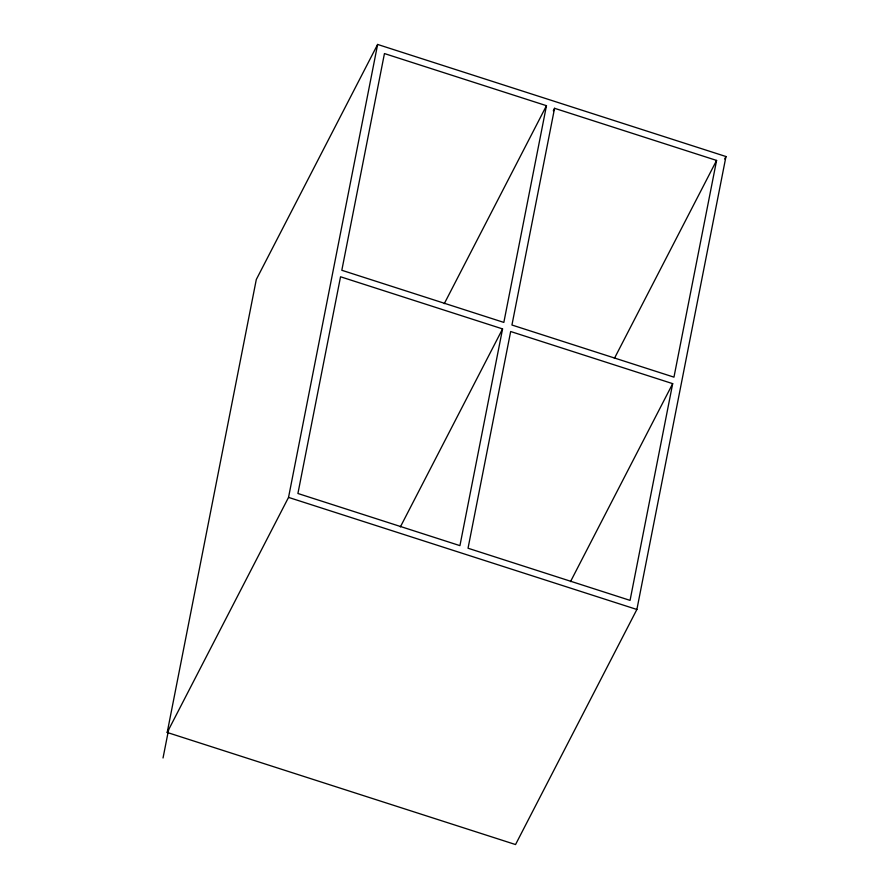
<?xml version="1.0" encoding="UTF-8"?>
<svg xmlns="http://www.w3.org/2000/svg" width="889" height="889" viewBox="0 0 889 889"><rect width="100%" height="100%" fill="white"/><g stroke="black" fill="none" stroke-linecap="round" stroke-linejoin="round"><path stroke-width="1.33" d="M167.21 732.469L256.299 279.524L377.625 44.45L725.969 156.531L636.88 609.476L515.542 844.55L167.21 732.469L288.536 497.396L377.625 44.45M163.031 757.984L168.577 729.813M502.563 328.908L459.935 545.635L297.915 493.495L340.543 276.779L502.563 328.908L400.372 526.899M546.468 105.691L503.841 322.407L341.821 270.278L384.448 53.562L546.468 105.691L444.278 303.671M554.569 108.302L511.942 325.018L673.962 377.147L716.59 160.431L554.569 108.302L553.302 110.758M672.684 383.648L630.057 600.375L468.036 548.235L510.664 331.519L672.684 383.648L570.494 581.639M614.399 358.411L716.59 160.431M724.691 158.998L725.969 156.531M288.536 497.396L636.88 609.476"/></g></svg>
